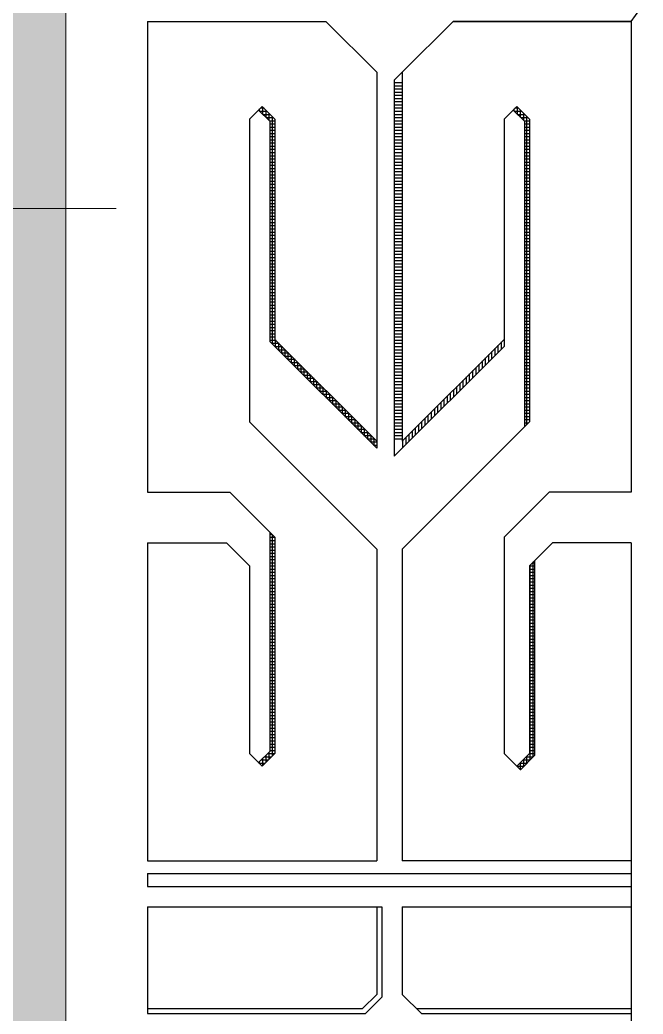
# Model space of a CAD drawing. Header units: inches. Extents: x -68096 to 69834, y -16833 to 17650.
# Drawn here: x 922.47 to 928.1, y 498.14 to 507.12 of the extents above; entities that cross this region are included whole.
import ezdxf

# ---------------------------------------------------------------- set-up
doc = ezdxf.new("R2010")
doc.units = ezdxf.units.IN
doc.header["$MEASUREMENT"] = 0
for name, color, linetype in [('DIM18', 40, 'Continuous'), ('SHEET', 2, 'Continuous'), ('WIN', 1, 'Continuous')]:
    doc.layers.add(name, color=color, linetype=linetype)
doc.layers.add('PEN45', color=7, linetype='Continuous', lineweight=50)

# ---------------------------------------------------------------- blocks, each defined once
blk = doc.blocks.new('sdfasdfww')
at = {"layer": 'DIM18', "color": 7, "ltscale": 0.05}
for p, q in [((1414.2031, -1506.6511), (1414.6561, -1506.0169)), ((1412.4818, -1506.6511), (1413.116, -1506.6511)), ((1412.4818, -1506.6511), (1412.4818, -1508.3271)), ((1413.2972, -1506.8323), (1413.116, -1506.6511)), ((1413.3878, -1506.8323), (1413.569, -1506.6511)), ((1414.2031, -1506.6511), (1413.569, -1506.6511)), ((1413.569, -1506.6511), (1414.2031, -1506.6511)), ((1414.2031, -1506.6511), (1414.2031, -1508.3271)), ((1413.2972, -1506.8323), (1413.2972, -1508.1715)), ((1413.3878, -1506.8323), (1413.3597, -1506.8603)), ((1413.3597, -1506.8603), (1413.3597, -1508.1996)), ((1413.3878, -1506.8323), (1413.3878, -1508.1459)), ((1413.3878, -1506.8702), (1413.3597, -1506.8702)), ((1413.3878, -1506.8815), (1413.3597, -1506.8815)), ((1413.3878, -1506.8928), (1413.3597, -1506.8928)), ((1413.3878, -1506.9042), (1413.3597, -1506.9042)), ((1413.3878, -1506.9155), (1413.3597, -1506.9155)), ((1413.3878, -1506.9268), (1413.3597, -1506.9268)), ((1412.8442, -1506.9994), (1412.8895, -1506.9541)), ((1412.9167, -1507.0069), (1412.8767, -1506.9669)), ((1412.8804, -1506.9707), (1412.8804, -1506.9632)), ((1412.9075, -1506.9721), (1412.8819, -1506.9721)), ((1412.8962, -1506.9608), (1412.8829, -1506.9608)), ((1412.9348, -1506.9994), (1412.8895, -1506.9541)), ((1412.8918, -1506.982), (1412.8918, -1506.9564)), ((1412.9031, -1506.9933), (1412.9031, -1506.9677)), ((1413.3878, -1506.9381), (1413.3597, -1506.9381)), ((1413.3878, -1506.9495), (1413.3597, -1506.9495)), ((1413.3878, -1506.9608), (1413.3597, -1506.9608)), ((1413.3878, -1506.9721), (1413.3597, -1506.9721)), ((1413.7502, -1506.9994), (1413.7954, -1506.9541)), ((1413.8226, -1507.0069), (1413.7826, -1506.9669)), ((1413.7864, -1506.9707), (1413.7864, -1506.9632)), ((1413.8134, -1506.9721), (1413.7878, -1506.9721)), ((1413.8021, -1506.9608), (1413.7888, -1506.9608)), ((1413.8407, -1506.9994), (1413.7954, -1506.9541)), ((1413.7977, -1506.982), (1413.7977, -1506.9564)), ((1413.809, -1506.9933), (1413.809, -1506.9677)), ((1412.8442, -1506.9994), (1412.8442, -1508.0773)), ((1412.9188, -1506.9834), (1412.8932, -1506.9834)), ((1412.9301, -1506.9947), (1412.9045, -1506.9947)), ((1412.9144, -1507.0046), (1412.9144, -1506.979)), ((1412.9348, -1507.0061), (1412.9158, -1507.0061)), ((1412.9167, -1507.0069), (1412.9167, -1507.791)), ((1412.9257, -1507.8001), (1412.9257, -1506.9903)), ((1412.9348, -1506.9994), (1412.9348, -1507.7835)), ((1413.3878, -1506.9834), (1413.3597, -1506.9834)), ((1413.3878, -1506.9947), (1413.3597, -1506.9947)), ((1413.3878, -1507.0061), (1413.3597, -1507.0061)), ((1413.7502, -1506.9994), (1413.7502, -1507.7835)), ((1413.8248, -1506.9834), (1413.7991, -1506.9834)), ((1413.8361, -1506.9947), (1413.8105, -1506.9947)), ((1413.8203, -1507.0046), (1413.8203, -1506.979)), ((1413.8407, -1507.0061), (1413.8218, -1507.0061)), ((1413.8226, -1507.0069), (1413.8226, -1508.0954)), ((1413.8317, -1508.0864), (1413.8317, -1506.9903)), ((1413.8407, -1506.9994), (1413.8407, -1508.0773)), ((1412.9348, -1507.0174), (1412.9167, -1507.0174)), ((1412.9348, -1507.0287), (1412.9167, -1507.0287)), ((1412.9348, -1507.04), (1412.9167, -1507.04)), ((1413.3878, -1507.0174), (1413.3597, -1507.0174)), ((1413.3878, -1507.0287), (1413.3597, -1507.0287)), ((1413.3878, -1507.04), (1413.3597, -1507.04)), ((1413.8407, -1507.0174), (1413.8226, -1507.0174)), ((1413.8407, -1507.0287), (1413.8226, -1507.0287)), ((1413.8407, -1507.04), (1413.8226, -1507.04)), ((1412.9348, -1507.0514), (1412.9167, -1507.0514)), ((1412.9348, -1507.0627), (1412.9167, -1507.0627)), ((1412.9348, -1507.074), (1412.9167, -1507.074)), ((1413.3878, -1507.0514), (1413.3597, -1507.0514)), ((1413.3878, -1507.0627), (1413.3597, -1507.0627)), ((1413.3878, -1507.074), (1413.3597, -1507.074)), ((1413.8407, -1507.0514), (1413.8226, -1507.0514)), ((1413.8407, -1507.0627), (1413.8226, -1507.0627)), ((1413.8407, -1507.074), (1413.8226, -1507.074)), ((1412.9348, -1507.0853), (1412.9167, -1507.0853)), ((1412.9348, -1507.0967), (1412.9167, -1507.0967)), ((1412.9348, -1507.108), (1412.9167, -1507.108)), ((1413.3878, -1507.0853), (1413.3597, -1507.0853)), ((1413.3878, -1507.0967), (1413.3597, -1507.0967)), ((1413.3878, -1507.108), (1413.3597, -1507.108)), ((1413.8407, -1507.0853), (1413.8226, -1507.0853)), ((1413.8407, -1507.0967), (1413.8226, -1507.0967)), ((1413.8407, -1507.108), (1413.8226, -1507.108)), ((1412.9348, -1507.1193), (1412.9167, -1507.1193)), ((1412.9348, -1507.1306), (1412.9167, -1507.1306)), ((1412.9348, -1507.142), (1412.9167, -1507.142)), ((1413.3878, -1507.1193), (1413.3597, -1507.1193)), ((1413.3878, -1507.1306), (1413.3597, -1507.1306)), ((1413.3878, -1507.142), (1413.3597, -1507.142)), ((1413.8407, -1507.1193), (1413.8226, -1507.1193)), ((1413.8407, -1507.1306), (1413.8226, -1507.1306)), ((1413.8407, -1507.142), (1413.8226, -1507.142)), ((1412.9348, -1507.1533), (1412.9167, -1507.1533)), ((1412.9348, -1507.1646), (1412.9167, -1507.1646)), ((1412.9348, -1507.1759), (1412.9167, -1507.1759)), ((1413.3878, -1507.1533), (1413.3597, -1507.1533)), ((1413.3878, -1507.1646), (1413.3597, -1507.1646)), ((1413.3878, -1507.1759), (1413.3597, -1507.1759)), ((1413.8407, -1507.1533), (1413.8226, -1507.1533)), ((1413.8407, -1507.1646), (1413.8226, -1507.1646)), ((1413.8407, -1507.1759), (1413.8226, -1507.1759)), ((1412.9348, -1507.1873), (1412.9167, -1507.1873)), ((1412.9348, -1507.1986), (1412.9167, -1507.1986)), ((1412.9348, -1507.2099), (1412.9167, -1507.2099)), ((1413.3878, -1507.1873), (1413.3597, -1507.1873)), ((1413.3878, -1507.1986), (1413.3597, -1507.1986)), ((1413.3878, -1507.2099), (1413.3597, -1507.2099)), ((1413.8407, -1507.1873), (1413.8226, -1507.1873)), ((1413.8407, -1507.1986), (1413.8226, -1507.1986)), ((1413.8407, -1507.2099), (1413.8226, -1507.2099)), ((1412.9348, -1507.2212), (1412.9167, -1507.2212)), ((1412.9348, -1507.2326), (1412.9167, -1507.2326)), ((1412.9348, -1507.2439), (1412.9167, -1507.2439)), ((1412.9348, -1507.2552), (1412.9167, -1507.2552)), ((1413.3878, -1507.2212), (1413.3597, -1507.2212)), ((1413.3878, -1507.2326), (1413.3597, -1507.2326)), ((1413.3878, -1507.2439), (1413.3597, -1507.2439)), ((1413.3878, -1507.2552), (1413.3597, -1507.2552)), ((1413.8407, -1507.2212), (1413.8226, -1507.2212)), ((1413.8407, -1507.2326), (1413.8226, -1507.2326)), ((1413.8407, -1507.2439), (1413.8226, -1507.2439)), ((1413.8407, -1507.2552), (1413.8226, -1507.2552)), ((1412.9348, -1507.2665), (1412.9167, -1507.2665)), ((1412.9348, -1507.2779), (1412.9167, -1507.2779)), ((1412.9348, -1507.2892), (1412.9167, -1507.2892)), ((1413.3878, -1507.2665), (1413.3597, -1507.2665)), ((1413.3878, -1507.2779), (1413.3597, -1507.2779)), ((1413.3878, -1507.2892), (1413.3597, -1507.2892)), ((1413.8407, -1507.2665), (1413.8226, -1507.2665)), ((1413.8407, -1507.2779), (1413.8226, -1507.2779)), ((1413.8407, -1507.2892), (1413.8226, -1507.2892)), ((1412.9348, -1507.3005), (1412.9167, -1507.3005)), ((1412.9348, -1507.3118), (1412.9167, -1507.3118)), ((1412.9348, -1507.3232), (1412.9167, -1507.3232)), ((1413.3878, -1507.3005), (1413.3597, -1507.3005)), ((1413.3878, -1507.3118), (1413.3597, -1507.3118)), ((1413.3878, -1507.3232), (1413.3597, -1507.3232)), ((1413.8407, -1507.3005), (1413.8226, -1507.3005)), ((1413.8407, -1507.3118), (1413.8226, -1507.3118)), ((1413.8407, -1507.3232), (1413.8226, -1507.3232)), ((1412.9348, -1507.3345), (1412.9167, -1507.3345)), ((1412.9348, -1507.3458), (1412.9167, -1507.3458)), ((1412.9348, -1507.3571), (1412.9167, -1507.3571)), ((1413.3878, -1507.3345), (1413.3597, -1507.3345)), ((1413.3878, -1507.3458), (1413.3597, -1507.3458)), ((1413.3878, -1507.3571), (1413.3597, -1507.3571)), ((1413.8407, -1507.3345), (1413.8226, -1507.3345)), ((1413.8407, -1507.3458), (1413.8226, -1507.3458)), ((1413.8407, -1507.3571), (1413.8226, -1507.3571)), ((1412.9348, -1507.3684), (1412.9167, -1507.3684)), ((1412.9348, -1507.3798), (1412.9167, -1507.3798)), ((1412.9348, -1507.3911), (1412.9167, -1507.3911)), ((1413.3878, -1507.3684), (1413.3597, -1507.3684)), ((1413.3878, -1507.3798), (1413.3597, -1507.3798)), ((1413.3878, -1507.3911), (1413.3597, -1507.3911)), ((1413.8407, -1507.3684), (1413.8226, -1507.3684)), ((1413.8407, -1507.3798), (1413.8226, -1507.3798)), ((1413.8407, -1507.3911), (1413.8226, -1507.3911)), ((1412.9348, -1507.4024), (1412.9167, -1507.4024)), ((1412.9348, -1507.4137), (1412.9167, -1507.4137)), ((1412.9348, -1507.4251), (1412.9167, -1507.4251)), ((1413.3878, -1507.4024), (1413.3597, -1507.4024)), ((1413.3878, -1507.4137), (1413.3597, -1507.4137)), ((1413.3878, -1507.4251), (1413.3597, -1507.4251)), ((1413.8407, -1507.4024), (1413.8226, -1507.4024)), ((1413.8407, -1507.4137), (1413.8226, -1507.4137)), ((1413.8407, -1507.4251), (1413.8226, -1507.4251)), ((1412.9348, -1507.4364), (1412.9167, -1507.4364)), ((1412.9348, -1507.4477), (1412.9167, -1507.4477)), ((1412.9348, -1507.459), (1412.9167, -1507.459)), ((1413.3878, -1507.4364), (1413.3597, -1507.4364)), ((1413.3878, -1507.4477), (1413.3597, -1507.4477)), ((1413.3878, -1507.459), (1413.3597, -1507.459)), ((1413.8407, -1507.4364), (1413.8226, -1507.4364)), ((1413.8407, -1507.4477), (1413.8226, -1507.4477)), ((1413.8407, -1507.459), (1413.8226, -1507.459)), ((1412.9348, -1507.4704), (1412.9167, -1507.4704)), ((1412.9348, -1507.4817), (1412.9167, -1507.4817)), ((1412.9348, -1507.493), (1412.9167, -1507.493)), ((1413.3878, -1507.4704), (1413.3597, -1507.4704)), ((1413.3878, -1507.4817), (1413.3597, -1507.4817)), ((1413.3878, -1507.493), (1413.3597, -1507.493)), ((1413.8407, -1507.4704), (1413.8226, -1507.4704)), ((1413.8407, -1507.4817), (1413.8226, -1507.4817)), ((1413.8407, -1507.493), (1413.8226, -1507.493)), ((1412.9348, -1507.5043), (1412.9167, -1507.5043)), ((1412.9348, -1507.5157), (1412.9167, -1507.5157)), ((1412.9348, -1507.527), (1412.9167, -1507.527)), ((1412.9348, -1507.5383), (1412.9167, -1507.5383)), ((1413.3878, -1507.5043), (1413.3597, -1507.5043)), ((1413.3878, -1507.5157), (1413.3597, -1507.5157)), ((1413.3878, -1507.527), (1413.3597, -1507.527)), ((1413.3878, -1507.5383), (1413.3597, -1507.5383)), ((1413.8407, -1507.5043), (1413.8226, -1507.5043)), ((1413.8407, -1507.5157), (1413.8226, -1507.5157)), ((1413.8407, -1507.527), (1413.8226, -1507.527)), ((1413.8407, -1507.5383), (1413.8226, -1507.5383)), ((1412.9348, -1507.5496), (1412.9167, -1507.5496)), ((1412.9348, -1507.561), (1412.9167, -1507.561)), ((1412.9348, -1507.5723), (1412.9167, -1507.5723)), ((1413.3878, -1507.5496), (1413.3597, -1507.5496)), ((1413.3878, -1507.561), (1413.3597, -1507.561)), ((1413.3878, -1507.5723), (1413.3597, -1507.5723)), ((1413.8407, -1507.5496), (1413.8226, -1507.5496)), ((1413.8407, -1507.561), (1413.8226, -1507.561)), ((1413.8407, -1507.5723), (1413.8226, -1507.5723)), ((1412.9348, -1507.5836), (1412.9167, -1507.5836)), ((1412.9348, -1507.5949), (1412.9167, -1507.5949)), ((1412.9348, -1507.6063), (1412.9167, -1507.6063)), ((1413.3878, -1507.5836), (1413.3597, -1507.5836)), ((1413.3878, -1507.5949), (1413.3597, -1507.5949)), ((1413.3878, -1507.6063), (1413.3597, -1507.6063)), ((1413.8407, -1507.5836), (1413.8226, -1507.5836)), ((1413.8407, -1507.5949), (1413.8226, -1507.5949)), ((1413.8407, -1507.6063), (1413.8226, -1507.6063)), ((1412.9348, -1507.6176), (1412.9167, -1507.6176)), ((1412.9348, -1507.6289), (1412.9167, -1507.6289)), ((1412.9348, -1507.6402), (1412.9167, -1507.6402)), ((1413.3878, -1507.6176), (1413.3597, -1507.6176)), ((1413.3878, -1507.6289), (1413.3597, -1507.6289)), ((1413.3878, -1507.6402), (1413.3597, -1507.6402)), ((1413.8407, -1507.6176), (1413.8226, -1507.6176)), ((1413.8407, -1507.6289), (1413.8226, -1507.6289)), ((1413.8407, -1507.6402), (1413.8226, -1507.6402)), ((1412.9348, -1507.6516), (1412.9167, -1507.6516)), ((1412.9348, -1507.6629), (1412.9167, -1507.6629)), ((1412.9348, -1507.6742), (1412.9167, -1507.6742)), ((1413.3878, -1507.6516), (1413.3597, -1507.6516)), ((1413.3878, -1507.6629), (1413.3597, -1507.6629)), ((1413.3878, -1507.6742), (1413.3597, -1507.6742)), ((1413.8407, -1507.6516), (1413.8226, -1507.6516)), ((1413.8407, -1507.6629), (1413.8226, -1507.6629)), ((1413.8407, -1507.6742), (1413.8226, -1507.6742)), ((1412.9348, -1507.6855), (1412.9167, -1507.6855)), ((1412.9348, -1507.6968), (1412.9167, -1507.6968)), ((1412.9348, -1507.7082), (1412.9167, -1507.7082)), ((1413.3878, -1507.6855), (1413.3597, -1507.6855)), ((1413.3878, -1507.6968), (1413.3597, -1507.6968)), ((1413.3878, -1507.7082), (1413.3597, -1507.7082)), ((1413.8407, -1507.6855), (1413.8226, -1507.6855)), ((1413.8407, -1507.6968), (1413.8226, -1507.6968)), ((1413.8407, -1507.7082), (1413.8226, -1507.7082)), ((1412.9348, -1507.7195), (1412.9167, -1507.7195)), ((1412.9348, -1507.7308), (1412.9167, -1507.7308)), ((1412.9348, -1507.7421), (1412.9167, -1507.7421)), ((1413.3878, -1507.7195), (1413.3597, -1507.7195)), ((1413.3878, -1507.7308), (1413.3597, -1507.7308)), ((1413.3878, -1507.7421), (1413.3597, -1507.7421)), ((1413.8407, -1507.7195), (1413.8226, -1507.7195)), ((1413.8407, -1507.7308), (1413.8226, -1507.7308)), ((1413.8407, -1507.7421), (1413.8226, -1507.7421)), ((1412.9348, -1507.7535), (1412.9167, -1507.7535)), ((1412.9348, -1507.7648), (1412.9167, -1507.7648)), ((1412.9348, -1507.7761), (1412.9167, -1507.7761)), ((1412.9348, -1507.7835), (1413.2972, -1508.1459)), ((1412.9371, -1507.8114), (1412.9371, -1507.7858)), ((1413.3878, -1507.7535), (1413.3597, -1507.7535)), ((1413.3878, -1507.7648), (1413.3597, -1507.7648)), ((1413.3878, -1507.7761), (1413.3597, -1507.7761)), ((1413.7502, -1507.7835), (1413.3878, -1508.1459)), ((1413.7502, -1507.7835), (1413.7502, -1507.8091)), ((1413.8407, -1507.7535), (1413.8226, -1507.7535)), ((1413.8407, -1507.7648), (1413.8226, -1507.7648)), ((1413.8407, -1507.7761), (1413.8226, -1507.7761)), ((1412.9387, -1507.7874), (1412.9167, -1507.7874)), ((1412.9167, -1507.791), (1413.2972, -1508.1715)), ((1412.9501, -1507.7988), (1412.9244, -1507.7988)), ((1412.9614, -1507.8101), (1412.9358, -1507.8101)), ((1412.9727, -1507.8214), (1412.9471, -1507.8214)), ((1412.9484, -1507.8227), (1412.9484, -1507.7971)), ((1412.9597, -1507.834), (1412.9597, -1507.8084)), ((1412.971, -1507.8454), (1412.971, -1507.8197)), ((1413.3878, -1507.7874), (1413.3597, -1507.7874)), ((1413.3878, -1507.7988), (1413.3597, -1507.7988)), ((1413.7502, -1507.8091), (1413.3597, -1508.1996)), ((1413.3878, -1507.8101), (1413.3597, -1507.8101)), ((1413.3878, -1507.8214), (1413.3597, -1507.8214)), ((1413.7184, -1507.8409), (1413.7184, -1507.8153)), ((1413.7297, -1507.8295), (1413.7297, -1507.8039)), ((1413.7411, -1507.8182), (1413.7411, -1507.7926)), ((1413.8407, -1507.7874), (1413.8226, -1507.7874)), ((1413.8407, -1507.7988), (1413.8226, -1507.7988)), ((1413.8407, -1507.8101), (1413.8226, -1507.8101)), ((1413.8407, -1507.8214), (1413.8226, -1507.8214)), ((1412.984, -1507.8327), (1412.9584, -1507.8327)), ((1412.9953, -1507.8441), (1412.9697, -1507.8441)), ((1413.0067, -1507.8554), (1412.981, -1507.8554)), ((1412.9824, -1507.8567), (1412.9824, -1507.8311)), ((1412.9937, -1507.868), (1412.9937, -1507.8424)), ((1413.005, -1507.8793), (1413.005, -1507.8537)), ((1413.3878, -1507.8327), (1413.3597, -1507.8327)), ((1413.3878, -1507.8441), (1413.3597, -1507.8441)), ((1413.3878, -1507.8554), (1413.3597, -1507.8554)), ((1413.6845, -1507.8748), (1413.6845, -1507.8492)), ((1413.6958, -1507.8635), (1413.6958, -1507.8379)), ((1413.7071, -1507.8522), (1413.7071, -1507.8266)), ((1413.8407, -1507.8327), (1413.8226, -1507.8327)), ((1413.8407, -1507.8441), (1413.8226, -1507.8441)), ((1413.8407, -1507.8554), (1413.8226, -1507.8554)), ((1413.018, -1507.8667), (1412.9924, -1507.8667)), ((1413.0293, -1507.878), (1413.0037, -1507.878)), ((1413.0406, -1507.8894), (1413.015, -1507.8894)), ((1413.0163, -1507.8907), (1413.0163, -1507.865)), ((1413.0276, -1507.902), (1413.0276, -1507.8764)), ((1413.039, -1507.9133), (1413.039, -1507.8877)), ((1413.3878, -1507.8667), (1413.3597, -1507.8667)), ((1413.3878, -1507.878), (1413.3597, -1507.878)), ((1413.3878, -1507.8894), (1413.3597, -1507.8894)), ((1413.6505, -1507.9088), (1413.6505, -1507.8832)), ((1413.6618, -1507.8975), (1413.6618, -1507.8719)), ((1413.6731, -1507.8862), (1413.6731, -1507.8605)), ((1413.8407, -1507.8667), (1413.8226, -1507.8667)), ((1413.8407, -1507.878), (1413.8226, -1507.878)), ((1413.8407, -1507.8894), (1413.8226, -1507.8894)), ((1413.052, -1507.9007), (1413.0263, -1507.9007)), ((1413.0633, -1507.912), (1413.0377, -1507.912)), ((1413.0746, -1507.9233), (1413.049, -1507.9233)), ((1413.0503, -1507.9246), (1413.0503, -1507.899)), ((1413.0616, -1507.936), (1413.0616, -1507.9103)), ((1413.0729, -1507.9473), (1413.0729, -1507.9217)), ((1413.3878, -1507.9007), (1413.3597, -1507.9007)), ((1413.3878, -1507.912), (1413.3597, -1507.912)), ((1413.3878, -1507.9233), (1413.3597, -1507.9233)), ((1413.6165, -1507.9428), (1413.6165, -1507.9172)), ((1413.6278, -1507.9315), (1413.6278, -1507.9058)), ((1413.6392, -1507.9201), (1413.6392, -1507.8945)), ((1413.8407, -1507.9007), (1413.8226, -1507.9007)), ((1413.8407, -1507.912), (1413.8226, -1507.912)), ((1413.8407, -1507.9233), (1413.8226, -1507.9233)), ((1413.0859, -1507.9347), (1413.0603, -1507.9347)), ((1413.0973, -1507.946), (1413.0716, -1507.946)), ((1413.1086, -1507.9573), (1413.083, -1507.9573)), ((1413.0843, -1507.9586), (1413.0843, -1507.933)), ((1413.0956, -1507.9699), (1413.0956, -1507.9443)), ((1413.1069, -1507.9813), (1413.1069, -1507.9556)), ((1413.3878, -1507.9347), (1413.3597, -1507.9347)), ((1413.3878, -1507.946), (1413.3597, -1507.946)), ((1413.3878, -1507.9573), (1413.3597, -1507.9573)), ((1413.5712, -1507.9881), (1413.5712, -1507.9625)), ((1413.5825, -1507.9768), (1413.5825, -1507.9511)), ((1413.5939, -1507.9654), (1413.5939, -1507.9398)), ((1413.6052, -1507.9541), (1413.6052, -1507.9285)), ((1413.8407, -1507.9347), (1413.8226, -1507.9347)), ((1413.8407, -1507.946), (1413.8226, -1507.946)), ((1413.8407, -1507.9573), (1413.8226, -1507.9573)), ((1413.1199, -1507.9686), (1413.0943, -1507.9686)), ((1413.1312, -1507.98), (1413.1056, -1507.98)), ((1413.1426, -1507.9913), (1413.1169, -1507.9913)), ((1413.1182, -1507.9926), (1413.1182, -1507.967)), ((1413.1296, -1508.0039), (1413.1296, -1507.9783)), ((1413.1409, -1508.0152), (1413.1409, -1507.9896)), ((1413.3878, -1507.9686), (1413.3597, -1507.9686)), ((1413.3878, -1507.98), (1413.3597, -1507.98)), ((1413.3878, -1507.9913), (1413.3597, -1507.9913)), ((1413.5372, -1508.0221), (1413.5372, -1507.9964)), ((1413.5486, -1508.0107), (1413.5486, -1507.9851)), ((1413.5599, -1507.9994), (1413.5599, -1507.9738)), ((1413.8407, -1507.9686), (1413.8226, -1507.9686)), ((1413.8407, -1507.98), (1413.8226, -1507.98)), ((1413.8407, -1507.9913), (1413.8226, -1507.9913)), ((1413.1539, -1508.0026), (1413.1283, -1508.0026)), ((1413.1652, -1508.0139), (1413.1396, -1508.0139)), ((1413.1765, -1508.0253), (1413.1509, -1508.0253)), ((1413.1522, -1508.0266), (1413.1522, -1508.0009)), ((1413.1635, -1508.0379), (1413.1635, -1508.0123)), ((1413.1749, -1508.0492), (1413.1749, -1508.0236)), ((1413.3878, -1508.0026), (1413.3597, -1508.0026)), ((1413.3878, -1508.0139), (1413.3597, -1508.0139)), ((1413.3878, -1508.0253), (1413.3597, -1508.0253)), ((1413.5033, -1508.056), (1413.5033, -1508.0304)), ((1413.5146, -1508.0447), (1413.5146, -1508.0191)), ((1413.5259, -1508.0334), (1413.5259, -1508.0078)), ((1413.8407, -1508.0026), (1413.8226, -1508.0026)), ((1413.8407, -1508.0139), (1413.8226, -1508.0139)), ((1413.8407, -1508.0253), (1413.8226, -1508.0253)), ((1413.1879, -1508.0366), (1413.1622, -1508.0366)), ((1413.1992, -1508.0479), (1413.1736, -1508.0479)), ((1413.2105, -1508.0592), (1413.1849, -1508.0592)), ((1413.1862, -1508.0605), (1413.1862, -1508.0349)), ((1413.1975, -1508.0719), (1413.1975, -1508.0462)), ((1413.2088, -1508.0832), (1413.2088, -1508.0576)), ((1413.2202, -1508.0945), (1413.2202, -1508.0689)), ((1413.3878, -1508.0366), (1413.3597, -1508.0366)), ((1413.3878, -1508.0479), (1413.3597, -1508.0479)), ((1413.3878, -1508.0592), (1413.3597, -1508.0592)), ((1413.4693, -1508.09), (1413.4693, -1508.0644)), ((1413.4806, -1508.0787), (1413.4806, -1508.0531)), ((1413.4919, -1508.0674), (1413.4919, -1508.0417)), ((1413.8407, -1508.0366), (1413.8226, -1508.0366)), ((1413.8407, -1508.0479), (1413.8226, -1508.0479)), ((1413.8407, -1508.0592), (1413.8226, -1508.0592)), ((1412.8442, -1508.0773), (1413.2972, -1508.5303)), ((1413.2218, -1508.0705), (1413.1962, -1508.0705)), ((1413.2332, -1508.0819), (1413.2075, -1508.0819)), ((1413.2445, -1508.0932), (1413.2189, -1508.0932)), ((1413.2558, -1508.1045), (1413.2302, -1508.1045)), ((1413.2315, -1508.1058), (1413.2315, -1508.0802)), ((1413.2428, -1508.1171), (1413.2428, -1508.0915)), ((1413.2541, -1508.1285), (1413.2541, -1508.1028)), ((1413.3878, -1508.0705), (1413.3597, -1508.0705)), ((1413.3878, -1508.0819), (1413.3597, -1508.0819)), ((1413.3878, -1508.0932), (1413.3597, -1508.0932)), ((1413.3878, -1508.1045), (1413.3597, -1508.1045)), ((1413.8407, -1508.0773), (1413.3878, -1508.5303)), ((1413.4353, -1508.124), (1413.4353, -1508.0984)), ((1413.4466, -1508.1127), (1413.4466, -1508.087)), ((1413.458, -1508.1013), (1413.458, -1508.0757)), ((1413.8407, -1508.0705), (1413.8226, -1508.0705)), ((1413.8362, -1508.0819), (1413.8226, -1508.0819)), ((1413.8248, -1508.0932), (1413.8226, -1508.0932)), ((1413.2671, -1508.1158), (1413.2415, -1508.1158)), ((1413.2785, -1508.1272), (1413.2528, -1508.1272)), ((1413.2898, -1508.1385), (1413.2642, -1508.1385)), ((1413.2655, -1508.1398), (1413.2655, -1508.1142)), ((1413.2768, -1508.1511), (1413.2768, -1508.1255)), ((1413.2881, -1508.1624), (1413.2881, -1508.1368)), ((1413.3878, -1508.1158), (1413.3597, -1508.1158)), ((1413.3878, -1508.1272), (1413.3597, -1508.1272)), ((1413.3878, -1508.1385), (1413.3597, -1508.1385)), ((1413.4013, -1508.158), (1413.4013, -1508.1323)), ((1413.4127, -1508.1466), (1413.4127, -1508.121)), ((1413.424, -1508.1353), (1413.424, -1508.1097)), ((1413.2972, -1508.1498), (1413.2755, -1508.1498)), ((1413.2972, -1508.1611), (1413.2868, -1508.1611)), ((1413.39, -1508.1693), (1413.39, -1508.1437)), ((1412.4818, -1508.3271), (1412.7737, -1508.3271)), ((1412.7737, -1508.3271), (1412.9348, -1508.4882)), ((1413.9112, -1508.3271), (1413.7502, -1508.4882)), ((1414.2031, -1508.3271), (1413.9112, -1508.3271)), ((1412.9167, -1508.4701), (1412.9167, -1509.2507)), ((1412.9249, -1508.4782), (1412.9167, -1508.4782)), ((1412.9348, -1508.4895), (1412.9167, -1508.4895)), ((1412.9257, -1509.2673), (1412.9257, -1508.4791)), ((1412.9348, -1508.4882), (1412.9348, -1509.2582)), ((1413.7502, -1508.4882), (1413.7502, -1509.2582)), ((1412.4818, -1508.5083), (1412.7627, -1508.5083)), ((1412.4818, -1508.5083), (1412.4818, -1509.6407)), ((1412.7627, -1508.5083), (1412.8442, -1508.5898)), ((1412.9348, -1508.5009), (1412.9167, -1508.5009)), ((1412.9348, -1508.5122), (1412.9167, -1508.5122)), ((1412.9348, -1508.5235), (1412.9167, -1508.5235)), ((1413.9222, -1508.5083), (1413.8407, -1508.5898)), ((1414.2031, -1508.5083), (1413.9222, -1508.5083)), ((1414.2031, -1508.5083), (1414.2031, -1512.1099)), ((1412.9348, -1508.5348), (1412.9167, -1508.5348)), ((1412.9348, -1508.5462), (1412.9167, -1508.5462)), ((1412.9348, -1508.5575), (1412.9167, -1508.5575)), ((1413.2972, -1508.5303), (1413.2972, -1509.6407)), ((1413.3878, -1508.5303), (1413.3878, -1509.6407)), ((1412.8442, -1508.5898), (1412.8442, -1509.2582)), ((1412.9348, -1508.5688), (1412.9167, -1508.5688)), ((1412.9348, -1508.5801), (1412.9167, -1508.5801)), ((1412.9348, -1508.5915), (1412.9167, -1508.5915)), ((1413.8407, -1508.5898), (1413.8407, -1509.2582)), ((1413.8589, -1508.5915), (1413.8407, -1508.5915)), ((1413.843, -1509.2816), (1413.843, -1508.5875)), ((1413.8589, -1508.5801), (1413.8504, -1508.5801)), ((1413.8543, -1509.2703), (1413.8543, -1508.5762)), ((1413.8589, -1508.5716), (1413.8589, -1509.2657)), ((1412.9348, -1508.6028), (1412.9167, -1508.6028)), ((1412.9348, -1508.6141), (1412.9167, -1508.6141)), ((1412.9348, -1508.6254), (1412.9167, -1508.6254)), ((1413.8589, -1508.6028), (1413.8407, -1508.6028)), ((1413.8589, -1508.6141), (1413.8407, -1508.6141)), ((1413.8589, -1508.6254), (1413.8407, -1508.6254)), ((1412.9348, -1508.6368), (1412.9167, -1508.6368)), ((1412.9348, -1508.6481), (1412.9167, -1508.6481)), ((1412.9348, -1508.6594), (1412.9167, -1508.6594)), ((1412.9348, -1508.6707), (1412.9167, -1508.6707)), ((1413.8589, -1508.6368), (1413.8407, -1508.6368)), ((1413.8589, -1508.6481), (1413.8407, -1508.6481)), ((1413.8589, -1508.6594), (1413.8407, -1508.6594)), ((1413.8589, -1508.6707), (1413.8407, -1508.6707)), ((1412.9348, -1508.6821), (1412.9167, -1508.6821)), ((1412.9348, -1508.6934), (1412.9167, -1508.6934)), ((1412.9348, -1508.7047), (1412.9167, -1508.7047)), ((1413.8589, -1508.6821), (1413.8407, -1508.6821)), ((1413.8589, -1508.6934), (1413.8407, -1508.6934)), ((1413.8589, -1508.7047), (1413.8407, -1508.7047)), ((1412.9348, -1508.716), (1412.9167, -1508.716)), ((1412.9348, -1508.7274), (1412.9167, -1508.7274)), ((1412.9348, -1508.7387), (1412.9167, -1508.7387)), ((1413.8589, -1508.716), (1413.8407, -1508.716)), ((1413.8589, -1508.7274), (1413.8407, -1508.7274)), ((1413.8589, -1508.7387), (1413.8407, -1508.7387)), ((1412.9348, -1508.75), (1412.9167, -1508.75)), ((1412.9348, -1508.7613), (1412.9167, -1508.7613)), ((1412.9348, -1508.7726), (1412.9167, -1508.7726)), ((1413.8589, -1508.75), (1413.8407, -1508.75)), ((1413.8589, -1508.7613), (1413.8407, -1508.7613)), ((1413.8589, -1508.7726), (1413.8407, -1508.7726)), ((1412.9348, -1508.784), (1412.9167, -1508.784)), ((1412.9348, -1508.7953), (1412.9167, -1508.7953)), ((1412.9348, -1508.8066), (1412.9167, -1508.8066)), ((1413.8589, -1508.784), (1413.8407, -1508.784)), ((1413.8589, -1508.7953), (1413.8407, -1508.7953)), ((1413.8589, -1508.8066), (1413.8407, -1508.8066)), ((1412.9348, -1508.8179), (1412.9167, -1508.8179)), ((1412.9348, -1508.8293), (1412.9167, -1508.8293)), ((1412.9348, -1508.8406), (1412.9167, -1508.8406)), ((1413.8589, -1508.8179), (1413.8407, -1508.8179)), ((1413.8589, -1508.8293), (1413.8407, -1508.8293)), ((1413.8589, -1508.8406), (1413.8407, -1508.8406)), ((1412.9348, -1508.8519), (1412.9167, -1508.8519)), ((1412.9348, -1508.8632), (1412.9167, -1508.8632)), ((1412.9348, -1508.8746), (1412.9167, -1508.8746)), ((1413.8589, -1508.8519), (1413.8407, -1508.8519)), ((1413.8589, -1508.8632), (1413.8407, -1508.8632)), ((1413.8589, -1508.8746), (1413.8407, -1508.8746)), ((1412.9348, -1508.8859), (1412.9167, -1508.8859)), ((1412.9348, -1508.8972), (1412.9167, -1508.8972)), ((1412.9348, -1508.9085), (1412.9167, -1508.9085)), ((1413.8589, -1508.8859), (1413.8407, -1508.8859)), ((1413.8589, -1508.8972), (1413.8407, -1508.8972)), ((1413.8589, -1508.9085), (1413.8407, -1508.9085)), ((1412.9348, -1508.9199), (1412.9167, -1508.9199)), ((1412.9348, -1508.9312), (1412.9167, -1508.9312)), ((1412.9348, -1508.9425), (1412.9167, -1508.9425)), ((1412.9348, -1508.9538), (1412.9167, -1508.9538)), ((1413.8589, -1508.9199), (1413.8407, -1508.9199)), ((1413.8589, -1508.9312), (1413.8407, -1508.9312)), ((1413.8589, -1508.9425), (1413.8407, -1508.9425)), ((1413.8589, -1508.9538), (1413.8407, -1508.9538)), ((1412.9348, -1508.9652), (1412.9167, -1508.9652)), ((1412.9348, -1508.9765), (1412.9167, -1508.9765)), ((1412.9348, -1508.9878), (1412.9167, -1508.9878)), ((1413.8589, -1508.9652), (1413.8407, -1508.9652)), ((1413.8589, -1508.9765), (1413.8407, -1508.9765)), ((1413.8589, -1508.9878), (1413.8407, -1508.9878)), ((1412.9348, -1508.9991), (1412.9167, -1508.9991)), ((1412.9348, -1509.0105), (1412.9167, -1509.0105)), ((1412.9348, -1509.0218), (1412.9167, -1509.0218)), ((1413.8589, -1508.9991), (1413.8407, -1508.9991)), ((1413.8589, -1509.0105), (1413.8407, -1509.0105)), ((1413.8589, -1509.0218), (1413.8407, -1509.0218)), ((1412.9348, -1509.0331), (1412.9167, -1509.0331)), ((1412.9348, -1509.0444), (1412.9167, -1509.0444)), ((1412.9348, -1509.0558), (1412.9167, -1509.0558)), ((1413.8589, -1509.0331), (1413.8407, -1509.0331)), ((1413.8589, -1509.0444), (1413.8407, -1509.0444)), ((1413.8589, -1509.0558), (1413.8407, -1509.0558)), ((1412.9348, -1509.0671), (1412.9167, -1509.0671)), ((1412.9348, -1509.0784), (1412.9167, -1509.0784)), ((1412.9348, -1509.0897), (1412.9167, -1509.0897)), ((1413.8589, -1509.0671), (1413.8407, -1509.0671)), ((1413.8589, -1509.0784), (1413.8407, -1509.0784)), ((1413.8589, -1509.0897), (1413.8407, -1509.0897)), ((1412.9348, -1509.101), (1412.9167, -1509.101)), ((1412.9348, -1509.1124), (1412.9167, -1509.1124)), ((1412.9348, -1509.1237), (1412.9167, -1509.1237)), ((1413.8589, -1509.101), (1413.8407, -1509.101)), ((1413.8589, -1509.1124), (1413.8407, -1509.1124)), ((1413.8589, -1509.1237), (1413.8407, -1509.1237)), ((1412.9348, -1509.135), (1412.9167, -1509.135)), ((1412.9348, -1509.1463), (1412.9167, -1509.1463)), ((1412.9348, -1509.1577), (1412.9167, -1509.1577)), ((1413.8589, -1509.135), (1413.8407, -1509.135)), ((1413.8589, -1509.1463), (1413.8407, -1509.1463)), ((1413.8589, -1509.1577), (1413.8407, -1509.1577)), ((1412.9348, -1509.169), (1412.9167, -1509.169)), ((1412.9348, -1509.1803), (1412.9167, -1509.1803)), ((1412.9348, -1509.1916), (1412.9167, -1509.1916)), ((1413.8589, -1509.169), (1413.8407, -1509.169)), ((1413.8589, -1509.1803), (1413.8407, -1509.1803)), ((1413.8589, -1509.1916), (1413.8407, -1509.1916)), ((1412.9348, -1509.203), (1412.9167, -1509.203)), ((1412.9348, -1509.2143), (1412.9167, -1509.2143)), ((1412.9348, -1509.2256), (1412.9167, -1509.2256)), ((1412.9348, -1509.2369), (1412.9167, -1509.2369)), ((1413.8589, -1509.203), (1413.8407, -1509.203)), ((1413.8589, -1509.2143), (1413.8407, -1509.2143)), ((1413.8589, -1509.2256), (1413.8407, -1509.2256)), ((1413.8589, -1509.2369), (1413.8407, -1509.2369)), ((1412.8442, -1509.2582), (1412.8895, -1509.3035)), ((1412.9167, -1509.2507), (1412.8767, -1509.2907)), ((1412.9348, -1509.2582), (1412.8895, -1509.3035)), ((1412.9221, -1509.2709), (1412.8965, -1509.2709)), ((1412.9031, -1509.2899), (1412.9031, -1509.2643)), ((1412.9334, -1509.2596), (1412.9078, -1509.2596)), ((1412.9144, -1509.2786), (1412.9144, -1509.253)), ((1412.9348, -1509.2483), (1412.9167, -1509.2483)), ((1413.7502, -1509.2582), (1413.8083, -1509.3163)), ((1413.8407, -1509.2582), (1413.7954, -1509.3035)), ((1413.8589, -1509.2657), (1413.8083, -1509.3163)), ((1413.8537, -1509.2709), (1413.8281, -1509.2709)), ((1413.8317, -1509.2929), (1413.8317, -1509.2673)), ((1413.8589, -1509.2596), (1413.8394, -1509.2596)), ((1413.8589, -1509.2483), (1413.8407, -1509.2483)), ((1412.8995, -1509.2936), (1412.8796, -1509.2936)), ((1412.8804, -1509.2944), (1412.8804, -1509.287)), ((1412.9108, -1509.2822), (1412.8852, -1509.2822)), ((1412.8918, -1509.3013), (1412.8918, -1509.2756)), ((1413.8197, -1509.3049), (1413.7968, -1509.3049)), ((1413.7977, -1509.3058), (1413.7977, -1509.3013)), ((1413.831, -1509.2936), (1413.8054, -1509.2936)), ((1413.809, -1509.3156), (1413.809, -1509.2899)), ((1413.8424, -1509.2822), (1413.8167, -1509.2822)), ((1413.8203, -1509.3042), (1413.8203, -1509.2786)), ((1413.8084, -1509.3162), (1413.8081, -1509.3162)), ((1412.4818, -1509.6407), (1413.2972, -1509.6407)), ((1414.2031, -1509.6407), (1413.3878, -1509.6407)), ((1412.4818, -1509.686), (1414.2031, -1509.686)), ((1412.4818, -1509.686), (1412.4818, -1509.7313)), ((1412.4818, -1509.7313), (1414.2031, -1509.7313)), ((1412.4818, -1509.8038), (1413.3153, -1509.8038)), ((1412.4818, -1509.8038), (1412.4818, -1510.1843)), ((1413.2972, -1509.8038), (1413.2972, -1510.1158)), ((1413.3153, -1509.8038), (1413.3153, -1510.1262)), ((1413.3878, -1509.8038), (1413.3878, -1510.1158)), ((1413.3878, -1509.8038), (1414.2031, -1509.8038)), ((1413.2469, -1510.1661), (1413.2972, -1510.1158)), ((1413.3878, -1510.1158), (1413.4562, -1510.1843)), ((1413.2572, -1510.1843), (1413.3153, -1510.1262)), ((1412.4818, -1510.1661), (1413.2469, -1510.1661)), ((1412.4818, -1510.1843), (1413.2572, -1510.1843)), ((1413.4381, -1510.1661), (1414.2031, -1510.1661)), ((1413.4562, -1510.1843), (1414.2031, -1510.1843))]:
    blk.add_line(p, q, dxfattribs=at)

msp = doc.modelspace()

# ---------------------------------------------------------------- hatches: boundary and pattern name
at = {"layer": 'WIN', "linetype": 'Continuous', "lineweight": 0}
h = msp.add_hatch(color=86, dxfattribs=at)
h.paths.add_polyline_path([(753.52048, 590.34425), (753.52048, 442.14684), (963.30992, 442.14684), (963.30992, 590.34425)])
h.paths.add_polyline_path([(922.89008, 589.71877), (922.89008, 442.80191), (962.68444, 442.80191), (962.68444, 589.71877)], flags=16)
h.paths.add_polyline_path([(922.26459, 442.80191), (754.14633, 442.80191), (754.14633, 589.71877), (922.26459, 589.71877)], flags=16)
h = msp.add_hatch(color=7, dxfattribs=at)
h.paths.add_polyline_path([(753.52048, 590.34425), (753.52048, 442.14684), (963.30992, 442.14684), (963.30992, 590.34425)])
h.paths.add_polyline_path([(922.89008, 589.71877), (922.89008, 442.80191), (962.68444, 442.80191), (962.68444, 589.71877)], flags=16)
h.paths.add_polyline_path([(922.26459, 442.80191), (754.14633, 442.80191), (754.14633, 589.71877), (922.26459, 589.71877)], flags=16)

# ---------------------------------------------------------------- linework, layer by layer
at = {"layer": 'PEN45', "lineweight": 0}
msp.add_lwpolyline([(753.52048, 590.34425), (922.89008, 590.34425), (922.89008, 442.84014), (753.52048, 442.84014)], close=True, dxfattribs=at)
at = {"layer": 'SHEET', "color": 7, "linetype": 'ByBlock', "lineweight": 0}
msp.add_line((881.56644, 505.41781), (923.34513, 505.41781), dxfattribs=at)
at = {"layer": 'WIN', "color": 7, "linetype": 'Continuous', "lineweight": 0}
msp.add_lwpolyline([(962.68444, 589.71877), (922.89008, 589.71877), (922.89008, 442.80191), (962.68444, 442.80191)], close=True, dxfattribs=at)
msp.add_lwpolyline([(962.68444, 589.71877), (922.89008, 589.71877), (922.89008, 442.80191), (962.68444, 442.80191)], close=True, dxfattribs=at)

# ---------------------------------------------------------------- block references
at = {"layer": 'DIM18', "color": 7, "lineweight": 0, "xscale": 2.53814304200138, "yscale": 2.53814304200138, "zscale": 2.53814304200138}
msp.add_blockref('sdfasdfww', (-2661.45191, 4331.20619), dxfattribs=at)

doc.saveas('drawing.dxf')
